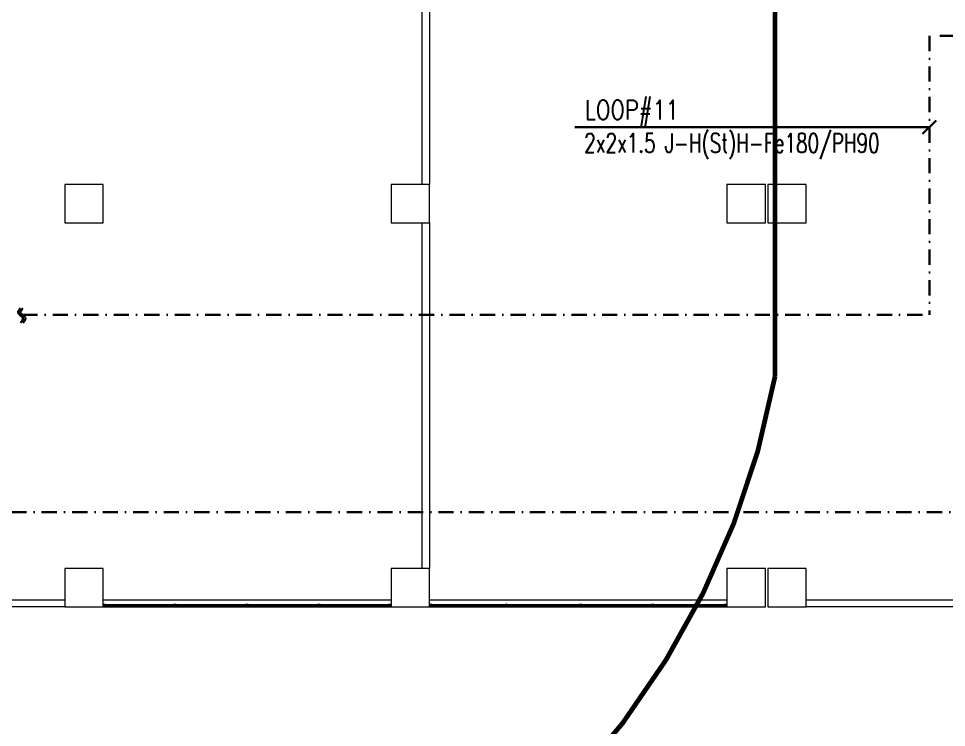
# Model space of a CAD drawing. Header units: metres. Extents: x -19121 to 152404, y -12107 to 29421.
# Drawn here: x 89964 to 91897, y 549 to 2026 of the extents above; entities that cross this region are included whole.
import ezdxf

# ---------------------------------------------------------------- set-up
doc = ezdxf.new("R2010")
doc.units = ezdxf.units.M
doc.header["$LTSCALE"] = 50
doc.header["$MEASUREMENT"] = 0
doc.linetypes.add('DASHDOT', pattern=[25.4, 12.7, -6.35, 0, -6.35])
doc.linetypes.add('DOT2', pattern=[0.125, 0, -0.125])
doc.layers.get('0').update_dxf_attribs({"color": 9, "lineweight": 9})
for name, color, linetype, lineweight in [('00', 9, 'Continuous', 9), ('01', 9, 'Continuous', 9), ('06D', 9, 'Continuous', 9), ('10', 9, 'Continuous', 9), ('15', 9, 'Continuous', 9), ('20', 9, 'DOT2', 9), ('E-KABLO', 7, 'Continuous', 30), ('E-YAZI', 7, 'Continuous', 30)]:
    doc.layers.add(name, color=color, linetype=linetype, lineweight=lineweight)
doc.styles.add('E-YAZI', font='txttw.shx', dxfattribs={"height": 200})

# ---------------------------------------------------------------- blocks, each defined once
blk = doc.blocks.new('p-kolon_80x80')
blk.add_lwpolyline([(-40, -40), (40, -40), (40, 40), (-40, 40)], close=True)
blk = doc.blocks.new('1.Bod.Ara.Sitatik Elk')
at = {"layer": '01'}
for p in [(6100, -6990), (6780, -6990), (7480, -6990), (7565, -6990), (6100, -7790), (6780, -7790), (7480, -7790), (7565, -7790)]:
    blk.add_blockref('p-kolon_80x80', p, dxfattribs=at)
blk = doc.blocks.new('prf-10x10')
blk.add_lwpolyline([(-5, -5), (5, -5), (5, 5), (-5, 5)], close=True)
at = {"color": 255}
blk.add_solid([(-5, -5), (5, -5), (-5, 5), (5, 5)], dxfattribs=at)
at = {"layer": '10'}
blk.add_point((0, 0), dxfattribs=at)
blk = doc.blocks.new('p-dog-ser-620')
at = {"layer": '06D'}
for points in [[(-620, 5), (-5, 5)], [(-620, 0), (-5, 0)]]:
    blk.add_lwpolyline(points, dxfattribs=at)
at = {"layer": '15'}
blk.add_lwpolyline([(-620, 2.5), (-5, 2.5)], dxfattribs=at)
at = {"layer": '10', "xscale": 0.5, "yscale": 0.5, "rotation": 90}
for p in [(-617.5, 2.5), (-460, 2.5), (-305, 2.5), (-155, 2.5), (-2.5, 2.5)]:
    blk.add_blockref('prf-10x10', p, dxfattribs=at)
blk = doc.blocks.new('1.Bod.Ara.Mimari Elk')
at = {"layer": '00'}
blk.add_lwpolyline([(6805, -6535), (6805, -6230), (6805, -6230), (6805, -6230), (6805, -6230), (6805, -6230), (6820, -6230), (6820, -6950), (6820, -6950), (6805, -6950), (6805, -6950), (6805, -6950), (6805, -6950), (6805, -6950), (6805, -6550), (6060, -6550), (6060, -6230)], dxfattribs=at)
for points in [[(6820, -7750), (6820, -7750), (6805, -7750), (6805, -7750), (6805, -7750), (6805, -7750), (6805, -7750), (6805, -7030), (6805, -7030), (6805, -7030), (6805, -7030), (6805, -7030), (6820, -7030), (6820, -7750), (6820, -7750), (6820, -7750), (6820, -7750)], [(5440, -7815), (6060, -7815), (6060, -7830), (5440, -7830)], [(7605, -7815), (8440, -7815), (8440, -7830), (7605, -7830)]]:
    blk.add_lwpolyline(points, close=True, dxfattribs=at)
at = {"layer": '06D'}
for points in [[(6140, -7815), (6740, -7815)], [(6140, -7825), (6735, -7825)], [(6140, -7830), (6735, -7830)], [(6820, -7815), (7440, -7815)]]:
    blk.add_lwpolyline(points, dxfattribs=at)
at = {"layer": '15'}
blk.add_lwpolyline([(6140, -7827.5), (6735, -7827.5)], dxfattribs=at)
at = {"layer": '20', "ltscale": 2, "const_width": 10}
blk.add_lwpolyline([(5340, -8750), (5340, -5330), (7540, -5330), (7540, -6950), (7540, -7350.38, -0.2628505), (6470, -8635), (6470, -8455), (6150, -8455), (6150, -8750)], format="xyb", close=True, dxfattribs=at)
at = {"layer": '10', "xscale": 0.5, "yscale": 0.5, "rotation": 90}
for p in [(6142.5, -7827.5), (6290, -7827.5), (6440, -7827.5), (6590, -7827.5), (6737.5, -7827.5)]:
    blk.add_blockref('prf-10x10', p, dxfattribs=at)
at = {"layer": '10'}
blk.add_blockref('p-dog-ser-620', (7440, -7830), dxfattribs=at)

msp = doc.modelspace()

# ---------------------------------------------------------------- linework, layer by layer
at = {"layer": 'E-KABLO', "color": 4, "linetype": 'DASHDOT', "ltscale": 0.05}
for p, q in [((91861.74, 1989.61), (91861.74, 1408.43)), ((92360.57, 1989.61), (91861.74, 1989.61)), ((89971.29, 1408.43), (91861.74, 1408.43))]:
    msp.add_line(p, q, dxfattribs=at)
at = {"layer": 'E-KABLO'}
msp.add_line((91875.88, 1813.64), (91847.6, 1785.36), dxfattribs=at)
at = {"layer": 'E-KABLO', "color": 6, "linetype": 'DASHDOT', "ltscale": 0.05}
msp.add_line((96212.85, 997.75), (88050.27, 997.75), dxfattribs=at)
at = {"layer": 'E-KABLO'}
msp.add_lwpolyline([(91122.76, 1799.5), (91861.74, 1799.5)], dxfattribs=at)
at = {"layer": 'E-KABLO', "color": 3, "linetype": 'Continuous', "ltscale": 0.05}
for points in [[(89968, 1422.17), (89963, 1412.17), (89973, 1402.17), (89968, 1392.17)], [(89973, 1422.17), (89968, 1412.17), (89978, 1402.17), (89973, 1392.17)]]:
    msp.add_spline(points, degree=3, dxfattribs=at)

# ---------------------------------------------------------------- block references
for name in ['1.Bod.Ara.Mimari Elk', '1.Bod.Ara.Sitatik Elk']:
    msp.add_blockref(name, (84000, 8630))

# ---------------------------------------------------------------- texts
at = {"layer": 'E-YAZI', "color": 3, "style": 'E-YAZI'}
for s, width, p in [('LOOP#11', 0.8, (91143.55, 1815.5)), ('2x2x1.5 J-H(St)H-Fe180/PH90', 0.7, (91142.35, 1746.47))]:
    msp.add_text(s, height=40, dxfattribs=dict(at, width=width)).set_placement(p)

doc.saveas('drawing.dxf')
